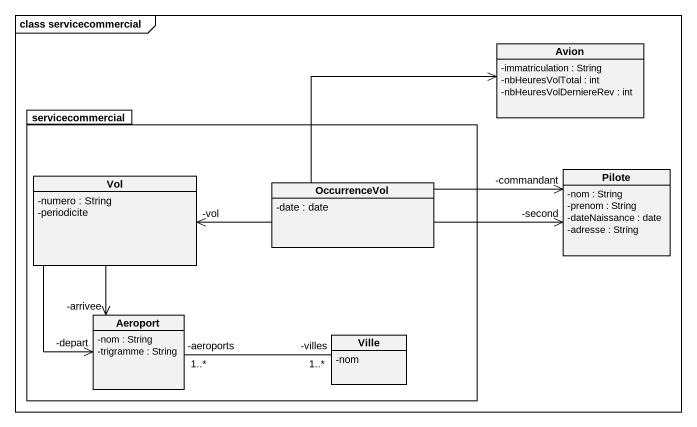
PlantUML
@startuml
mainframe class servicecommercial
hide circle
hide empty members
skinparam classAttributeIconSize 0
class Avion {
  -immatriculation : String
  -nbHeuresVolTotal : int
  -nbHeuresVolDerniereRev : int
}
package servicecommercial {
  class Vol {
    -numero : String
    -periodicite
  }
  class OccurrenceVol {
    -date : date
  }
  class Aeroport {
    -nom : String
    -trigramme : String
  }
  class Ville {
    -nom
  }
}
class Pilote {
  -nom : String
  -prenom : String
  -dateNaissance : date
  -adresse : String
}
Vol --> "-depart" Aeroport
Vol --> "-arrivee" Aeroport
OccurrenceVol -up-> Avion
OccurrenceVol -left-> "-vol" Vol
OccurrenceVol -right-> "-commandant" Pilote
OccurrenceVol -right-> "-second" Pilote
Aeroport "1..*\n-aeroports" -right- "1..*\n-villes" Ville
@enduml
